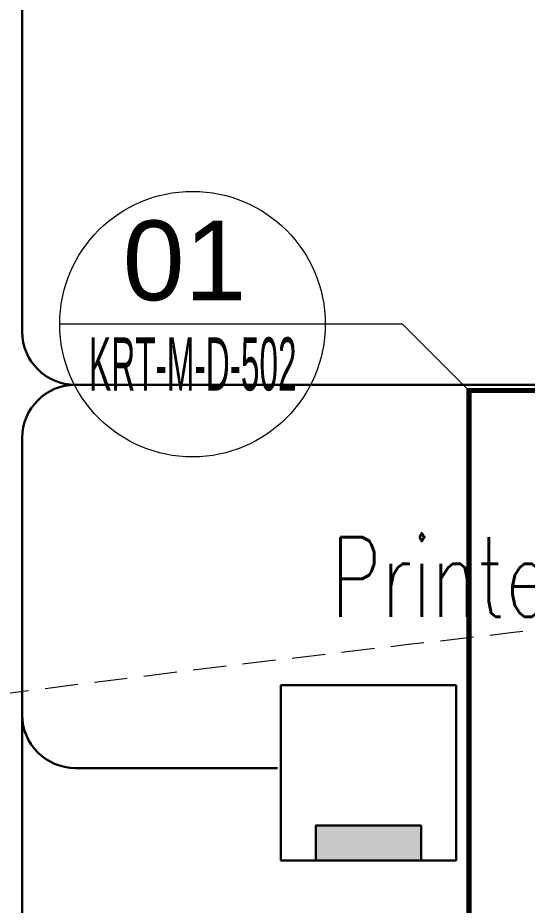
# Model space of a CAD drawing. Extents: x -2050 to 29725, y -1777 to 6820.
# Drawn here: x 9854.9 to 9950.9, y 2174.9 to 2342 of the extents above; entities that cross this region are included whole.
import ezdxf
from ezdxf.enums import TextEntityAlignment as Align

# ---------------------------------------------------------------- set-up
doc = ezdxf.new("R2010")
doc.units = 0
doc.header["$LTSCALE"] = 25
doc.header["$MEASUREMENT"] = 0
for name, pattern in [('DOT2', [0.125, 0, -0.125]), ('HIDDEN', [0.375, 0.25, -0.125]), ('HIDDEN2', [4.7625, 3.175, -1.5875])]:
    doc.linetypes.add(name, pattern=pattern)
doc.layers.get('0').update_dxf_attribs({"color": 9, "lineweight": 9})
for name, color, linetype, lineweight in [('20', 9, 'DOT2', 9), ('21', 9, 'Continuous', 9), ('DATA YER', 30, 'Continuous', 30), ('E-DÖŞEME (ŞAP İÇİ) PRİZ KUTUSU', 7, 'Continuous', 30), ('E-YAZI', 7, 'Continuous', 30)]:
    doc.layers.add(name, color=color, linetype=linetype, lineweight=lineweight)
doc.styles.add('Arial', font='arial.ttf', dxfattribs={"height": 2.5})
doc.styles.add('E-YAZI', font='txttw.shx')

# ---------------------------------------------------------------- blocks, each defined once
blk = doc.blocks.new('0_detailbox1')
blk.add_lwpolyline([(10.411, -2.5), (7.911, 0), (-5, 0)])
blk.add_circle((0, 0), 5)
at = {"style": 'Arial'}
blk.add_attdef('DETAYADI', text='', height=3, dxfattribs=at).set_placement((0, 0), align=Align.BOTTOM_CENTER)
blk.add_attdef('PAFTAADI', text='', height=2, dxfattribs=at).set_placement((0, -0.5), align=Align.TOP_CENTER)
blk = doc.blocks.new('10_DÖŞEME (ŞAP İÇİ) PRİZ KUTUSU')
at = {"layer": 'E-DÖŞEME (ŞAP İÇİ) PRİZ KUTUSU'}
blk.add_hatch(color=5, dxfattribs=at).paths.add_polyline_path([(0.734, 0.216), (0.734, 0.706), (-0.734, 0.706), (-0.734, 0.216)])
at = {"layer": 'E-DÖŞEME (ŞAP İÇİ) PRİZ KUTUSU', "color": 5}
for points in [[(1.224, 2.664), (1.224, 0.216), (-1.224, 0.216), (-1.224, 2.664)], [(0.734, 0.706), (0.734, 0.216), (-0.734, 0.216), (-0.734, 0.706)]]:
    blk.add_lwpolyline(points, close=True, dxfattribs=at)

msp = doc.modelspace()

# ---------------------------------------------------------------- linework, layer by layer
at = {"layer": '20', "linetype": 'HIDDEN', "lineweight": 0}
msp.add_lwpolyline([(7497.5, 1433.22, -0.101512), (9968.66, 2228.47, -0.101512)], format="xyb", dxfattribs=at)
at = {"layer": '21', "linetype": 'HIDDEN2', "ltscale": 0.1, "const_width": 1}
msp.add_lwpolyline([(9939.87, 2271.8), (10517.49, 2271.8), (10517.49, 1816.58), (9939.87, 1816.58)], close=True, dxfattribs=at)
at = {"layer": 'DATA YER'}
for p, q in [((9855.75, 2282.87), (9855.75, 2561.25)), ((10556.73, 2272.87), (9865.75, 2272.87)), ((9855.75, 2262.87), (9855.75, 2210.71)), ((9855.75, 2210.71), (9855.75, 2177.54)), ((9903.81, 2200.71), (9865.75, 2200.71)), ((9855.75, 2183.07), (9855.75, 2118.13))]:
    msp.add_line(p, q, dxfattribs=at)
for centre, start, end in [((9865.75, 2282.87), 180, 270), ((9865.75, 2262.87), 90, 180), ((9865.75, 2210.71), 180, 270)]:
    msp.add_arc(centre, 10, start, end, dxfattribs=at)

# ---------------------------------------------------------------- block references
at = {"layer": '21'}
ref = msp.add_blockref('0_detailbox1', (9887.82, 2284.3), dxfattribs=dict(at, xscale=5, yscale=5, zscale=5))
ref.add_attrib('DETAYADI', '01', dxfattribs={"layer": '0', "height": 15, "style": 'Arial'}).set_placement((9886.33, 2284.3), align=Align.BOTTOM_CENTER)
ref.add_attrib('PAFTAADI', 'KRT-M-D-502', dxfattribs={"layer": '0', "height": 10, "style": 'Arial', "width": 0.45}).set_placement((9887.86, 2281.8), align=Align.TOP_CENTER)
at = {"layer": 'E-DÖŞEME (ŞAP İÇİ) PRİZ KUTUSU', "xscale": 13.48039215686274, "yscale": 13.48039215686274, "zscale": 13.48039215686274}
msp.add_blockref('10_DÖŞEME (ŞAP İÇİ) PRİZ KUTUSU', (9920.96, 2180.4), dxfattribs=at)

# ---------------------------------------------------------------- texts
at = {"layer": 'E-YAZI', "color": 3, "style": 'E-YAZI', "width": 0.7}
msp.add_text('Printer icin', height=15, dxfattribs=at).set_placement((9913.9, 2229.19))

doc.saveas('drawing.dxf')
